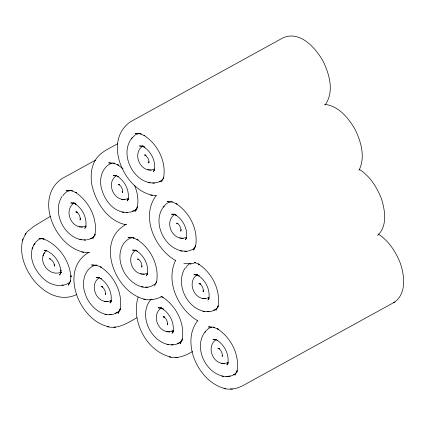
<?xml version="1.0" encoding="UTF-8"?>
<svg xmlns="http://www.w3.org/2000/svg" width="425" height="425" viewBox="0 0 425 425"><rect width="100%" height="100%" fill="white"/><g stroke="black" fill="none" stroke-linecap="round" stroke-linejoin="round"><path stroke-width="0.64" d="M61.025 270.008L60.876 271.32C60.159 262.22 53.959 253.412 45.31 250.245L46.792 250.739L44.104 250.405L45.422 250.41M23.062 239.009C14.243 265.976 47.069 308.688 76.585 294.583M32.805 247.191C28.241 258.894 35.679 271.777 44.354 279.528C51.25 285.584 63.128 288.474 70.38 281.578M43.462 254.687C39.413 264.238 50.649 276.563 60.594 272.292M60.679 272.839L60.956 270.576M70.428 281.021L71.081 275.644L70.933 276.957C69.631 260.382 58.342 244.343 42.585 238.579L44.067 239.073L38.972 238.43L40.949 238.441M62.948 195.877L63.453 194.793L66.534 191.818L70.486 190.432M131.638 138.927L132.143 137.838L135.224 134.868L139.177 133.482M92.863 238.808L95.03 234.111L94.748 235.636C98.101 219.077 89.229 201.253 75.252 192.265L76.452 192.785L71.23 190.682L72.409 190.761L66.316 190.373L68.276 190.501M122.304 192.089L122.644 191.346L122.442 192.467C123.059 189.412 121.422 186.118 118.841 184.455L118.123 184.455L119.085 184.519M148.617 162.642L148.962 161.898L148.824 160.597L147.873 157.93L145.153 155.013L146.035 155.391L144.436 155.013L145.881 155.104M161.553 181.857L163.721 177.156L163.439 178.681C166.791 162.127 157.914 144.298 143.942 135.315M163.63 207.14C165.187 203.931 168.863 201.551 172.47 201.774M138.141 297.139C130.767 320.71 146.333 351.443 170.962 357.043M154.535 285.961L156.703 281.26L156.427 282.784C159.773 266.231 150.902 248.402 136.93 239.418L138.125 239.939L132.903 237.835L134.088 237.915L127.989 237.527L129.949 237.655M175.53 260.541C165.251 282.041 178.468 309.612 198.008 320.955M185.799 268.117L186.299 267.027M203.028 291.284L203.373 290.546L203.166 291.667C203.788 288.607 202.146 285.313 199.564 283.656L200.446 284.038L198.847 283.656L200.292 283.751M207.883 300.156L209.026 297.681L208.749 299.205C210.587 290.116 205.716 280.325 198.045 275.395L199.24 275.91L196.488 274.805L197.673 274.879L193.901 274.64L195.861 274.768M205.057 332.387L205.557 331.298L208.643 328.328L212.027 327.138M215.964 310.5L218.131 305.803L217.85 307.328C221.202 290.774 212.325 272.946 198.353 263.962L199.553 264.477L194.326 262.379M234.972 375.317L237.139 370.616L236.858 372.141C240.21 355.587 231.333 337.758 217.361 328.775L218.562 329.295L213.334 327.192L214.519 327.271L208.425 326.883L210.386 327.011M358.902 170.452C365.755 157.181 361.006 141.249 354.7 128.685C348.043 117.608 338.204 105.613 324.482 104.332M25.032 234.998L27.274 231.62L33.756 226.419L50.761 216.128M22.275 240.614L25.893 233.235M33.803 245.161L34.664 243.403L32.024 248.79M35.227 243.456L36.045 241.788L39.121 239.254L41.432 238.685M43.722 254.161L44.354 252.87L46.367 250.856M42.888 255.866L44.354 252.87M54.586 265.397L54.161 266.262L54.591 264.754L54.48 265.721C54.241 262.655 52.153 259.696 49.242 258.628L50.501 258.899M60.961 272.266L59.596 275.049L61.147 272.483M69.227 283.454L68.367 285.217L70.64 280.569M61.992 196.339C52.105 212.032 63.522 236.55 81.51 239.758M80.633 218.333L80.065 219.975C80.686 216.915 79.045 213.621 76.463 211.963L77.345 212.341M85.738 226.753L84.787 228.464L85.924 225.988L85.648 227.513C87.486 218.423 82.615 208.633 74.943 203.697L76.139 204.218M128.116 199.245L127.16 200.956L128.302 198.48L128.021 200.005C129.864 190.915 124.987 181.13 117.316 176.194M154.429 169.803L153.478 171.514L154.615 169.038L154.339 170.563C156.177 161.473 151.305 151.683 143.634 146.747L144.829 147.262L142.077 146.157L143.262 146.237L139.49 145.993L141.451 146.12M136.191 209.594L135.24 211.305L137.403 206.603L137.126 208.128C138.858 200.504 137.647 192.408 134.475 185.327M105.634 293.351L105.299 294.573C105.921 291.513 104.279 288.219 101.697 286.562L102.579 286.939L100.985 286.562L102.425 286.652M110.978 301.352L110.022 303.062L111.164 300.587L110.882 302.111C112.726 293.022 107.849 283.231 100.178 278.295L101.373 278.816L98.621 277.711M142.072 265.907L141.738 267.128C142.359 264.068 140.718 260.775 138.136 259.117M119.053 311.695L118.097 313.406L120.264 308.709L119.988 310.234C123.34 293.675 114.463 275.852 100.491 266.863L101.687 267.383L96.464 265.285L91.55 264.972L93.511 265.099M147.411 273.907L146.46 275.618L147.602 273.142L147.321 274.667C149.164 265.577 144.288 255.786 136.616 250.851M181.316 229.596L180.747 231.237C181.369 228.177 179.727 224.883 177.145 223.226L178.027 223.603L176.433 223.226L177.39 223.284M186.426 238.016L185.47 239.727L186.612 237.251L186.331 238.776C188.174 229.686 183.297 219.895 175.626 214.96L176.821 215.48L174.069 214.37L175.844 214.487L171.482 214.211L174.489 214.136M194.501 248.359L193.545 250.07L195.712 245.374L195.436 246.898C198.788 230.339 189.911 212.511 175.939 203.527L177.135 204.048L171.913 201.944L166.998 201.636L168.959 201.763M185.093 268.032C175.206 283.725 186.623 308.242 204.611 311.451M167.689 323.611L167.354 324.833C167.976 321.773 166.334 318.479 163.752 316.822L164.634 317.204L163.035 316.822L164.48 316.917M173.028 331.612L172.077 333.322L173.214 330.847L172.938 332.371C174.776 323.282 169.904 313.491 162.233 308.561L163.428 309.076L160.677 307.971L161.861 308.045L158.089 307.806L160.05 307.934M181.108 341.955L180.152 343.666L182.32 338.969L182.038 340.494C185.39 323.94 176.518 306.112 162.547 297.128M208.202 299.588L208.84 298.446M222.503 355.263L222.174 356.479C222.79 353.425 221.154 350.131 218.572 348.473L219.454 348.851L217.855 348.473L219.3 348.564M227.848 363.263L226.892 364.974L228.034 362.498L227.758 364.023C229.596 354.933 224.724 345.142 217.053 340.207M132.143 137.838C119.568 152.814 131.697 179.642 150.2 182.803M156.055 195.707C140.409 216.654 154.843 248.694 175.594 260.52M164.135 206.056C151.56 221.027 163.689 247.855 182.192 251.021M150.742 299.652C138.167 314.622 150.296 341.45 168.799 344.617M197.482 320.955C180.221 343.379 199.474 383.27 225.776 388.689M205.557 331.298C192.982 346.274 205.116 373.102 223.619 376.268M73.594 203.437C64.605 209.822 69.944 225.845 80.394 226.881M142.285 146.487C133.296 152.873 138.635 168.895 149.085 169.931M115.967 175.934C106.983 182.32 112.322 198.342 122.772 199.378M94.626 235.705L91.986 238.255L88.033 239.642L86.732 239.562M163.317 178.755L160.677 181.305L156.724 182.692L154.774 182.569M129.11 212.054L130.411 212.139L134.358 210.747L137.004 208.202M98.828 278.035C89.84 284.421 95.179 300.443 105.634 301.484M135.267 250.591C126.278 256.976 131.617 272.999 142.067 274.035M174.277 214.699C165.288 221.085 170.627 237.107 181.082 238.143M325.141 104.948C334.56 91.789 329.423 73.759 322.708 60.472C315.074 47.34 299.513 30.117 282.715 37.995L130.613 121.699C102.558 140.707 123.532 189.423 152.357 195.229M119.425 310.728C106.686 322.097 89.128 307.169 85.351 294.095C81.26 284.054 83.587 268.866 95.157 265.227M156.299 282.859C143.751 295.008 125.534 279.926 121.789 266.65C117.587 256.434 120.179 240.895 132.159 237.586M195.309 246.968L192.668 249.518L188.716 250.904M186.548 266.486L189.194 263.941M160.884 308.3C151.895 314.686 157.234 330.703 167.684 331.744M196.695 275.134C187.707 281.52 193.046 297.537 203.495 298.578M181.475 340.993C178.043 345.238 171.95 345.19 167.025 344.505M217.287 307.828C213.855 312.072 207.761 312.024 202.837 311.339M215.698 339.947C206.715 346.332 212.054 362.355 222.503 363.391M377.676 235.397C387.616 226.111 385.108 210.364 381.416 198.688C376.917 187.244 369.984 176.2 359.476 169.426M236.295 372.64C232.863 376.885 226.764 376.837 221.845 376.152M224.002 388.578C230.504 389.98 236.868 388.726 242.707 385.73L394.809 302.021C406.582 293.043 404.552 275.947 400.424 263.5C395.866 251.839 388.71 240.672 377.963 233.862M61.062 272.313L60.292 272.946L61.205 272.255M134.528 211.055L136.42 209.748L134.358 210.747M117.651 143.799C109.724 148.282 100.151 151.911 95.333 160.198C90.977 167.349 90.599 176.03 91.715 184.121C95.37 201.684 106.914 220.49 125.455 224.639M95.593 160.119L61.922 178.649C33.873 197.657 54.841 246.373 83.672 252.184M126.501 224.209C94.323 240.784 115.419 293.547 145.345 299.338M88.899 252.291C58.294 269.785 79.464 321.018 108.906 326.783M136.866 317.746C127.861 322.788 118.044 329.439 107.132 326.666M192.536 351.523C185.55 355.736 177.475 358.96 169.182 356.931M142.614 145.977L141.557 146.423L143.044 145.903M116.301 175.424L115.244 175.87L116.238 175.52M73.923 202.927L72.866 203.378L74.354 202.852M135.596 250.081L134.539 250.532L135.532 250.182M162.276 296.374C156.432 299.37 150.067 300.624 143.565 299.221M216.033 339.437L214.976 339.883L215.969 339.538M112.296 163.126C102.839 165.893 99.312 177.427 100.98 186.32C103.339 197.901 111.387 210.476 123.887 212.25M68.478 190.618L69.615 190.219M154.679 169.102L151.215 170.069L147.783 169.846M159.333 181.502L161.032 180.901M128.361 198.549L124.902 199.511L121.465 199.293M85.988 226.052L82.524 227.019L79.093 226.801M132.451 211.145L135.283 210.147M90.642 238.452L92.342 237.851M173.554 214.641L174.542 214.29M130.156 237.766L131.288 237.368M186.187 237.485L183.207 238.282L179.775 238.064M147.661 273.206L144.197 274.173L140.765 273.955M195.59 262.639L191.107 263.872L183.892 263.415M111.223 300.65L107.759 301.617L104.327 301.399M195.968 275.071L196.961 274.72M115.308 313.246L118.145 312.253M160.156 308.237L161.149 307.886M213.743 310.144L215.443 309.549M173.278 330.91L169.814 331.877L166.382 331.659M177.363 343.512L179.632 342.715M393.608 302.441L394.809 302.021M228.097 362.562L224.634 363.529L221.197 363.311M233.314 374.76L235.02 374.165M116.179 175.371L113.172 175.44L116.338 175.642M180.418 250.904L186.623 251.297L188.195 251.005M99.041 277.472L96.034 277.546L99.795 277.785M202.194 298.493L205.626 298.711L207.161 298.424M215.916 339.384L212.909 339.453L216.07 339.655M148.426 182.692L154.631 183.085L152.671 182.962M150.583 195.117L156.66 195.505M73.961 203.15L70.8 202.948L72.76 203.07M122.108 212.139L128.318 212.532L126.358 212.404M76.521 212.011L75.746 211.963L77.191 212.054M124.27 224.565L126.241 224.687M79.735 239.642L85.94 240.035L83.98 239.913M135.633 250.304L132.472 250.102L134.433 250.224M81.892 252.067L88.581 252.492M138.194 259.165L137.418 259.117L138.863 259.207M95.721 265.03L97.022 265.11M207.57 297.702L208.691 297.771M171.758 330.868L172.879 330.937M228.841 376.072L230.143 376.152M136.967 133.551L135.007 133.423L141.105 133.811L139.921 133.732L144.558 135.602M110.654 162.993L108.688 162.871L114.787 163.253L113.603 163.179L118.825 165.277L117.629 164.762L123.064 168.693M149.775 169.973L151.215 170.069M123.457 199.421L124.902 199.511M81.085 226.923L82.524 227.019M181.767 238.186L183.207 238.282M184.663 251.175L186.623 251.297M136.244 250.341L135.06 250.261L137.264 251.148M88.464 252.482L89.771 252.567M189.146 263.744L191.107 263.872M142.758 274.077L144.197 274.173M141.408 286.795L143.183 286.912M145.653 287.066L147.613 287.188M204.186 298.621L205.626 298.711M150.137 299.636L152.097 299.763M106.319 301.522L107.759 301.617M207.081 311.605L209.042 311.732M104.97 314.24L106.744 314.357M109.214 314.511L111.175 314.633M113.698 327.08L115.658 327.207M168.374 331.787L169.814 331.877M171.27 344.771L173.23 344.898M175.753 357.345L177.714 357.467M223.189 363.433L224.634 363.529M226.089 376.422L228.05 376.545M230.573 388.992L232.533 389.119M62.087 284.962L63.267 285.111M115.759 175.605L118.511 176.71M73.387 203.107L75.586 203.995M160.841 296.48L163.163 297.41M215.496 339.618L217.696 340.505M148.92 161.883L148.755 163.019L148.962 161.898M119.717 184.838L118.894 184.508L119.717 184.838"/></g></svg>
